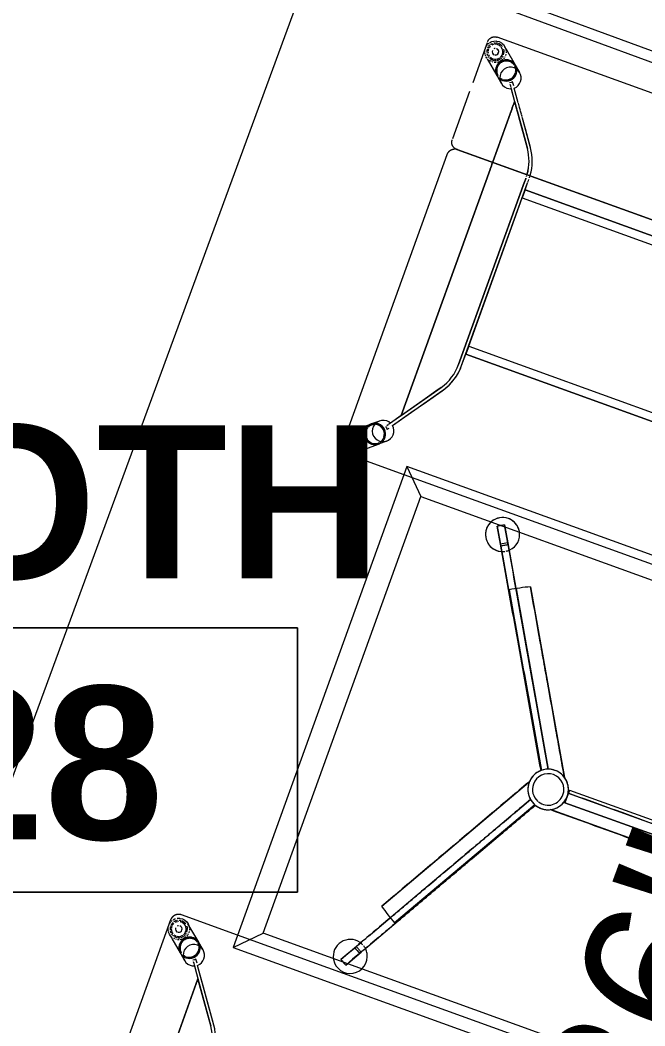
# Model space of a CAD drawing. Header units: inches. Extents: x -2349 to 1043, y -456 to 2193.
# Drawn here: x -86.7 to -50, y 329.6 to 388.6 of the extents above; entities that cross this region are included whole.
import ezdxf

# ---------------------------------------------------------------- set-up
doc = ezdxf.new("R2010")
doc.units = ezdxf.units.IN
doc.header["$MEASUREMENT"] = 0
for name, color, linetype, lineweight in [('A-ANNO-NOTE', 131, 'Continuous', 30), ('A-AREA-IDEN', 2, 'Continuous', 9), ('A-DETL', 90, 'Continuous', 9), ('A-WALL', 113, 'Continuous', 13), ('A-WALL-PATT', 111, 'Continuous', 13), ('I-FURN', 30, 'Continuous', 9), ('I-WALL', 2, 'Continuous', 13)]:
    doc.layers.add(name, color=color, linetype=linetype, lineweight=lineweight)
doc.styles.add('Swis721 Lt BT', font='swissl.ttf', dxfattribs={"height": 9})
doc.styles.add('Swis721 Lt BT_B', font='', dxfattribs={"height": 9})
doc.styles.get('Swis721 Lt BT_B').set_extended_font_data('Swis721 Lt BT', bold=True)
pattern_1 = [(0, (0, 0), (30.72, 7.68), [1.267, -21.773, 1.267, -21.773, -122.88]), (0, (0, 0), (30.72, 7.68), [-46.08, 1.267, -44.813, 1.267, -21.773, -53.76]), (0, (0, 0), (30.72, 7.68), [-115.2, 1.267, -14.093, 1.267, -37.133]), (120, (11.52, 3.84), (-22.01108, 22.7643), [1.267, -21.773, 1.267, -21.773, -122.88]), (120, (11.52, 3.84), (-22.01108, 22.7643), [-46.08, 1.267, -44.813, 1.267, -21.773, -53.76]), (120, (11.52, 3.84), (-22.01108, 22.7643), [-115.2, 1.267, -14.093, 1.267, -37.133]), (240, (15.36, 19.2), (-8.70892, -30.4443), [1.267, -21.773, 1.267, -21.773, -122.88]), (240, (15.36, 19.2), (-8.70892, -30.4443), [-46.08, 1.267, -44.813, 1.267, -21.773, -53.76]), (240, (15.36, 19.2), (-8.70892, -30.4443), [-115.2, 1.267, -14.093, 1.267, -37.133])]

# ---------------------------------------------------------------- blocks, each defined once
blk = doc.blocks.new('HighTower_Tombolo_2SeatSofa - HT3620-7065020-7TH FLOOR POWER _ SIGNAL')
at = {"layer": 'I-FURN'}
for p, q in [((22, 13.752), (0.5, 13.752)), ((25.5, 13.752), (22, 13.752)), ((24.966, 13.394), (24.004, 12.58)), ((24.757, 13.059), (24.777, 13.124)), ((24.793, 13.163), (24.841, 13.252)), ((24.889, 13.318), (24.951, 13.382)), ((24.951, 13.382), (25.01, 13.429)), ((25.013, 13.431), (25.076, 13.47)), ((25.076, 13.47), (25.219, 13.526)), ((25.219, 13.526), (25.268, 13.537)), ((25.275, 13.538), (25.369, 13.546)), ((25.369, 13.546), (25.501, 13.535)), ((25.528, 13.529), (25.663, 13.479)), ((25.788, 13.395), (25.866, 13.313)), ((25.915, 13.241), (25.944, 13.185)), ((25.959, 13.149), (25.989, 13.046)), ((25.996, 13.003), (25.996, 12.851)), ((26, -4.748), (26, 13.252)), ((23.991, 12.568), (23.61, 12.246)), ((23.949, 12.53), (23.95, 12.531)), ((24.165, 12.382), (24.014, 12.398)), ((24.041, 12.536), (24.027, 12.525)), ((24.739, 12.915), (24.743, 12.984)), ((24.754, 12.771), (24.743, 12.832)), ((24.78, 12.685), (24.759, 12.749)), ((24.85, 12.552), (24.799, 12.641)), ((24.925, 12.465), (24.852, 12.551)), ((25.008, 12.396), (24.951, 12.44)), ((25.681, 12.362), (25.773, 12.441)), ((25.771, 12.439), (25.682, 12.376)), ((25.788, 12.453), (25.773, 12.441)), ((25.874, 12.547), (25.788, 12.453)), ((25.944, 12.668), (25.889, 12.568)), ((25.989, 12.808), (25.959, 12.703)), ((24.812, 11.626), (25.559, 12.259)), ((25.076, 12.356), (25.018, 12.39)), ((25.219, 12.304), (25.135, 12.33)), ((25.336, 12.289), (25.279, 12.294)), ((25.459, 12.296), (25.394, 12.289)), ((25.569, 12.267), (25.676, 12.358)), ((25.651, 12.359), (25.61, 12.339)), ((23.603, 11.286), (21.521, 8.313)), ((23.603, 11.286), (22.845, 10.203)), ((23.073, 10.203), (23.798, 11.238)), ((23.816, 11.591), (23.741, 11.484)), ((23.816, 11.591), (23.741, 11.484)), ((23.763, 11.188), (23.798, 11.238)), ((23.806, 11.249), (23.847, 11.308)), ((23.806, 11.25), (23.847, 11.308)), ((23.863, 11.331), (23.915, 11.406)), ((23.863, 11.331), (23.916, 11.406)), ((24.418, 11.292), (24.798, 11.615)), ((24.762, 11.658), (24.775, 11.67)), ((23.317, 10.552), (23.763, 11.188)), ((24.014, 11.14), (24.165, 11.161)), ((23.317, 10.552), (21.674, 8.205)), ((22.434, 9.29), (23.073, 10.203)), ((23.317, -4.81), (23.317, 10.552)), ((23.317, 10.552), (23.317, -4.81)), ((21.791, 8.372), (22.434, 9.29)), ((21.562, 8.372), (21.521, 8.313)), ((21.674, 8.205), (21.791, 8.372)), ((20.978, 6.592), (20.978, -4.81)), ((20.978, 6.592), (20.978, 5.879)), ((21.166, -4.81), (21.166, 6.592)), ((21.166, 6.592), (21.166, -4.81)), ((0.5, 5.879), (20.978, 5.879)), ((20.978, 5.879), (0.5, 5.879)), ((20.978, 5.379), (0.5, 5.379)), ((20.978, 5.379), (0.5, 5.379)), ((20.978, 5.879), (20.978, 5.379)), ((20.978, 5.879), (20.978, 5.379)), ((20.978, 5.379), (20.978, 5.879)), ((20.978, 5.379), (20.978, -3.875)), ((20.978, -3.875), (0.5, -3.875)), ((20.978, -3.875), (0.5, -3.875)), ((20.978, -3.875), (20.978, -4.375)), ((20.978, -4.375), (20.978, -3.875)), ((20.978, -3.875), (20.978, -4.375)), ((0.5, -4.375), (20.978, -4.375)), ((20.978, -4.375), (0.5, -4.375)), ((20.978, -4.375), (20.978, -4.81)), ((25.562, -5.248), (0.437, -5.248)), ((0.5, -5.248), (25.5, -5.248)), ((20.978, -4.831), (20.978, -4.923)), ((20.978, -4.831), (20.978, -4.923)), ((20.978, -4.942), (20.978, -5.029)), ((20.978, -4.942), (20.978, -5.029)), ((21.166, -4.923), (21.166, -4.83)), ((21.166, -4.83), (21.166, -4.923)), ((21.166, -5.029), (21.166, -4.942)), ((21.166, -4.942), (21.166, -5.029)), ((23.317, -4.923), (23.317, -4.82)), ((23.317, -4.82), (23.317, -4.923)), ((23.317, -5.029), (23.317, -4.933)), ((23.317, -4.933), (23.317, -5.029)), ((23.317, -5.119), (23.317, -5.037)), ((23.317, -5.037), (23.317, -5.119)), ((23.317, -5.189), (23.317, -5.126)), ((23.317, -5.126), (23.317, -5.189)), ((23.317, -8.275), (23.317, -5.274)), ((23.317, -5.274), (23.317, -8.275)), ((26, -5.68), (26, -5.685)), ((26, -8.7), (26, -5.756)), ((21.521, -6.808), (22.548, -8.275)), ((21.521, -6.808), (21.535, -6.828)), ((21.764, -6.828), (21.674, -6.7)), ((21.674, -6.7), (22.777, -8.275)), ((22.554, -8.284), (22.601, -8.35)), ((22.554, -8.284), (22.601, -8.351)), ((22.61, -8.364), (22.684, -8.47)), ((22.611, -8.365), (22.685, -8.47)), ((22.697, -8.488), (22.795, -8.628)), ((22.697, -8.488), (22.795, -8.628)), ((22.782, -8.283), (22.829, -8.35)), ((22.83, -8.351), (22.783, -8.284)), ((22.81, -8.649), (22.927, -8.816)), ((22.817, -8.659), (22.927, -8.816)), ((22.839, -8.363), (22.913, -8.47)), ((22.914, -8.47), (22.839, -8.364)), ((22.925, -8.486), (23.024, -8.628)), ((23.024, -8.628), (22.925, -8.487)), ((22.942, -8.838), (23.074, -9.026)), ((22.942, -8.838), (23.074, -9.026)), ((23.037, -8.647), (23.156, -8.816)), ((23.156, -8.816), (23.046, -8.659)), ((23.17, -8.836), (23.303, -9.026)), ((23.303, -9.026), (23.17, -8.836)), ((23.317, -8.35), (23.317, -8.281)), ((23.317, -8.281), (23.317, -8.35)), ((23.317, -8.47), (23.317, -8.361)), ((23.317, -8.361), (23.317, -8.47)), ((23.317, -8.628), (23.317, -8.484)), ((23.317, -8.484), (23.317, -8.628)), ((23.317, -8.816), (23.317, -8.645)), ((23.317, -8.645), (23.317, -8.816)), ((23.317, -9.026), (23.317, -8.835)), ((23.317, -8.835), (23.317, -9.026)), ((23.089, -9.048), (23.603, -9.781)), ((23.089, -9.048), (23.603, -9.781)), ((23.763, -9.684), (23.317, -9.047)), ((23.798, -9.733), (23.317, -9.047)), ((26, -11.748), (26, -9.247)), ((23.684, -9.897), (23.711, -9.937)), ((23.684, -9.897), (23.816, -10.086)), ((23.713, -9.938), (23.816, -10.086)), ((23.798, -9.733), (23.763, -9.684)), ((23.847, -9.803), (23.806, -9.745)), ((23.847, -9.803), (23.806, -9.745)), ((23.915, -9.901), (23.863, -9.826)), ((23.916, -9.901), (23.863, -9.826)), ((24.798, -10.11), (24.418, -9.788)), ((24.775, -10.165), (24.762, -10.153)), ((25.676, -10.853), (24.812, -10.121)), ((23.61, -10.741), (23.991, -11.064)), ((24.004, -11.075), (24.798, -11.748)), ((24.027, -11.02), (24.041, -11.032)), ((24.759, -11.244), (24.78, -11.181)), ((24.799, -11.137), (24.85, -11.047)), ((24.852, -11.046), (24.925, -10.96)), ((24.951, -10.935), (25.008, -10.892)), ((25.018, -10.885), (25.076, -10.851)), ((25.135, -10.825), (25.219, -10.8)), ((25.279, -10.789), (25.336, -10.784)), ((25.394, -10.784), (25.52, -10.804)), ((25.773, -10.936), (25.712, -10.884)), ((25.714, -10.891), (25.771, -10.934)), ((25.773, -10.936), (25.788, -10.948)), ((25.812, -10.971), (25.874, -11.043)), ((25.891, -11.067), (25.944, -11.163)), ((25.959, -11.199), (25.989, -11.303)), ((24.743, -11.479), (24.739, -11.41)), ((24.743, -11.327), (24.754, -11.266)), ((24.777, -11.619), (24.757, -11.554)), ((24.841, -11.747), (24.793, -11.659)), ((24.803, -11.752), (24.951, -11.877)), ((24.951, -11.877), (24.866, -11.784)), ((25.88, -11.79), (25.788, -11.89)), ((25.944, -11.68), (25.907, -11.749)), ((25.989, -11.541), (25.959, -11.645)), ((25.996, -11.346), (25.996, -11.498)), ((0.437, -12.248), (25.562, -12.248)), ((25.567, -12.248), (25.562, -12.248)), ((25.671, -12.234), (25.654, -12.238)), ((25.688, -12.229), (25.671, -12.234)), ((25.705, -12.224), (25.688, -12.229)), ((25.799, -12.178), (25.784, -12.187)), ((25.891, -12.099), (25.88, -12.112))]:
    blk.add_line(p, q, dxfattribs=at)
at = {"layer": 'I-FURN', "flags": 128}
for points in [[(26, 13.252), (26, 13.272), (25.998, 13.292), (25.996, 13.312), (25.994, 13.332), (25.99, 13.352), (25.986, 13.371), (25.981, 13.391), (25.975, 13.41), (25.968, 13.429), (25.961, 13.447), (25.952, 13.465), (25.943, 13.483), (25.934, 13.501), (25.924, 13.518), (25.913, 13.535), (25.901, 13.551), (25.889, 13.567), (25.876, 13.582), (25.862, 13.597), (25.848, 13.611), (25.834, 13.625), (25.819, 13.638), (25.803, 13.65), (25.787, 13.662), (25.77, 13.673), (25.753, 13.684), (25.736, 13.693), (25.718, 13.702), (25.7, 13.711), (25.681, 13.718), (25.662, 13.725), (25.643, 13.731), (25.624, 13.737), (25.605, 13.741), (25.585, 13.745), (25.565, 13.748), (25.545, 13.75), (25.525, 13.752), (25.505, 13.752), (25.5, 13.752)], [(24.014, 12.398), (23.876, 12.381), (23.744, 12.334)], [(23.45, 12.043), (23.402, 11.912), (23.383, 11.775), (23.396, 11.637), (23.438, 11.505), (23.508, 11.386), (23.603, 11.286)], [(23.744, 12.334), (23.626, 12.259), (23.526, 12.161), (23.45, 12.043)], [(24.604, 12.001), (24.533, 12.134), (24.432, 12.246), (24.307, 12.331), (24.165, 12.382)], [(24.432, 11.305), (24.533, 11.42), (24.604, 11.555), (24.64, 11.703), (24.64, 11.855), (24.604, 12.001)], [(23.962, 11.472), (23.886, 11.529), (23.82, 11.597)], [(24.165, 11.161), (24.307, 11.217), (24.432, 11.305)], [(23.763, 11.188), (23.886, 11.151), (24.014, 11.14)], [(22.845, 10.203), (22.205, 9.29), (21.562, 8.372)], [(25.5, -5.248), (25.52, -5.247), (25.54, -5.246), (25.56, -5.244), (25.58, -5.241), (25.599, -5.238), (25.619, -5.233), (25.638, -5.228), (25.657, -5.222), (25.676, -5.216), (25.695, -5.208), (25.713, -5.2), (25.731, -5.191), (25.748, -5.182), (25.766, -5.171), (25.782, -5.16), (25.799, -5.149), (25.814, -5.136), (25.83, -5.124), (25.844, -5.11), (25.859, -5.096), (25.872, -5.081), (25.885, -5.066), (25.898, -5.051), (25.91, -5.034), (25.921, -5.018), (25.931, -5.001), (25.941, -4.983), (25.95, -4.965), (25.958, -4.947), (25.966, -4.929), (25.973, -4.91), (25.979, -4.891), (25.984, -4.872), (25.989, -4.852), (25.993, -4.833), (25.996, -4.813), (25.998, -4.793), (25.999, -4.773), (26, -4.753), (26, -4.748)], [(25.562, -5.248), (25.58, -5.248), (25.597, -5.249), (25.615, -5.251), (25.632, -5.253), (25.649, -5.256), (25.666, -5.26), (25.683, -5.265), (25.7, -5.27), (25.717, -5.276), (25.733, -5.282), (25.749, -5.289)], [(25.749, -5.289), (25.765, -5.297), (25.78, -5.305)], [(25.78, -5.305), (25.795, -5.314), (25.81, -5.324), (25.824, -5.334), (25.838, -5.345), (25.851, -5.356), (25.864, -5.368), (25.876, -5.38), (25.888, -5.393), (25.9, -5.406), (25.911, -5.42), (25.921, -5.434), (25.931, -5.449), (25.94, -5.464), (25.948, -5.479), (25.956, -5.494), (25.964, -5.51), (25.97, -5.527), (25.976, -5.543), (25.982, -5.56), (25.986, -5.577), (25.99, -5.594), (25.994, -5.611), (25.996, -5.628), (25.998, -5.645), (25.999, -5.663), (26, -5.68)], [(21.535, -6.828), (22.178, -7.746), (22.548, -8.275)], [(22.777, -8.275), (22.407, -7.746), (21.764, -6.828)], [(23.603, -9.781), (23.508, -9.881), (23.438, -10), (23.396, -10.132), (23.383, -10.27), (23.402, -10.407), (23.45, -10.538), (23.526, -10.656), (23.626, -10.754), (23.744, -10.829), (23.876, -10.876), (24.014, -10.893)], [(24.014, -9.635), (23.886, -9.647), (23.763, -9.684)], [(23.821, -10.093), (23.887, -10.025), (23.963, -9.968)], [(24.604, -10.05), (24.533, -9.915), (24.432, -9.8), (24.307, -9.712), (24.165, -9.656), (24.014, -9.635)], [(24.014, -10.893), (24.165, -10.877), (24.307, -10.826), (24.432, -10.742), (24.533, -10.63), (24.604, -10.496), (24.64, -10.35), (24.64, -10.198), (24.604, -10.05)], [(25.157, -12.002), (25.076, -11.965), (24.951, -11.877)], [(25.369, -12.042), (25.219, -12.021), (25.162, -12.003)], [(25.564, -12.014), (25.52, -12.026), (25.369, -12.042)], [(25.654, -12.238), (25.637, -12.241), (25.62, -12.244), (25.602, -12.246), (25.585, -12.247), (25.567, -12.248)], [(25.768, -11.906), (25.663, -11.974), (25.581, -12.008)], [(25.784, -12.187), (25.769, -12.196), (25.753, -12.204), (25.737, -12.211), (25.721, -12.218), (25.705, -12.224)], [(25.88, -12.112), (25.867, -12.124), (25.855, -12.136), (25.841, -12.147), (25.828, -12.158), (25.813, -12.168), (25.799, -12.178)], [(25.972, -11.964), (25.965, -11.98), (25.958, -11.996), (25.951, -12.012), (25.942, -12.027), (25.933, -12.042), (25.924, -12.057), (25.913, -12.071), (25.903, -12.085), (25.891, -12.099)], [(26, -11.81), (26, -11.828), (25.999, -11.845), (25.997, -11.862), (25.994, -11.88), (25.991, -11.897), (25.987, -11.914), (25.983, -11.931), (25.978, -11.948), (25.972, -11.964)]]:
    blk.add_lwpolyline(points, dxfattribs=at)
at = {"layer": 'I-FURN'}
for centre, radius, start, end in [((25.369, 12.914), 0.511, 141.74831, 180), ((25.369, 12.914), 0.511, 141.74831, 180), ((25.369, 12.914), 0.437, 101.20531, 177.13099), ((25.369, 12.914), 0.511, 128.74941, 135), ((25.369, 12.914), 0.511, 128.74941, 135), ((25.369, 12.914), 0.511, 90, 123.14141), ((25.369, 12.914), 0.511, 90, 123.14141), ((25.369, 12.914), 0.193, 150.94501, 180), ((25.369, 12.914), 0.193, 150.94501, 260.72016), ((25.369, 12.914), 0.193, 90, 136.84458), ((25.369, 12.914), 0.193, 90, 136.84458), ((25.369, 12.914), 0.437, 90, 99.83131), ((25.369, 12.914), 0.437, 80.16869, 90), ((25.369, 12.914), 0.511, 73.75538, 86.02904), ((25.369, 12.914), 0.511, 73.75538, 86.02904), ((25.369, 12.914), 0.193, 37.8855, 68.01056), ((25.369, 12.914), 0.193, 37.8855, 68.01056), ((25.369, 12.914), 0.437, 59.39062, 69.29848), ((25.369, 12.914), 0.511, 53.03136, 61.76719), ((25.369, 12.914), 0.511, 53.03136, 61.76719), ((25.369, 12.914), 0.437, 41.41998, 54.3222), ((25.369, 12.914), 0.437, 8.93245, 30), ((25.369, 12.914), 0.511, 34.981, 42.13158), ((25.369, 12.914), 0.511, 34.981, 42.13158), ((25.369, 12.914), 0.511, 16.07274, 29.745), ((25.369, 12.914), 0.511, 16.07274, 29.745), ((25.369, 12.914), 0.511, 2.66409, 14.29788), ((25.369, 12.914), 0.511, 2.66409, 14.29788), ((25.369, 12.914), 0.511, 188.09904, 198.11108), ((25.369, 12.914), 0.511, 188.09904, 198.11108), ((25.369, 12.914), 0.511, 201.55851, 212.18028), ((25.369, 12.914), 0.511, 201.55851, 212.18028), ((25.369, 12.914), 0.437, 181.07569, 210), ((25.369, 12.914), 0.511, 214.52349, 225), ((25.369, 12.914), 0.511, 214.52349, 225), ((25.369, 12.914), 0.437, 215.70866, 241.55676), ((25.369, 12.914), 0.511, 226.66199, 238.58098), ((25.369, 12.914), 0.511, 226.66199, 238.58098), ((25.369, 12.914), 0.511, 242.31177, 253.43719), ((25.369, 12.914), 0.511, 242.31177, 253.43719), ((25.369, 12.914), 0.193, 180, 260.72016), ((25.369, 12.914), 0.437, 247.41927, 258.84012), ((25.369, 12.914), 0.511, 258.21616, 268.3128), ((25.369, 12.914), 0.511, 258.21616, 268.3128), ((25.369, 12.914), 0.193, 270, 359.50398), ((25.369, 12.914), 0.193, 270, 359.50398), ((25.369, 12.914), 0.437, 270, 290.70152), ((25.369, 12.914), 0.511, 270, 282.28275), ((25.369, 12.914), 0.511, 270, 282.28275), ((25.369, 12.914), 0.511, 286.24462, 293.661), ((25.369, 12.914), 0.511, 286.24462, 293.661), ((25.369, 12.914), 0.511, 294.62624, 308.12106), ((25.369, 12.914), 0.511, 294.62624, 308.12106), ((25.369, 12.914), 0.437, 301.27657, 318.58002), ((25.369, 12.914), 0.511, 308.64726, 329.25943), ((25.369, 12.914), 0.511, 308.64726, 315), ((25.369, 12.914), 0.437, 319.1346, 340.55374), ((25.369, 12.914), 0.511, 315, 329.25943), ((25.369, 12.914), 0.437, 345.70197, 4.54876), ((25.369, 12.914), 0.511, 332.24649, 356.3679), ((25.369, 12.914), 0.511, 332.24649, 356.3679), ((23.978, 6.592), 3, 145, 180), ((23.978, 6.592), 3, 145, 168.33333), ((23.978, 6.592), 2.812, 145, 180), ((23.978, 6.592), 2.812, 145, 180), ((23.978, 6.592), 3, 168.33333, 180), ((23.978, -5.087), 3, 180.86596, 181.96144), ((23.978, -5.087), 3, 180.86596, 181.96144), ((23.978, -5.087), 3, 183.70553, 215), ((23.978, -5.087), 3, 183.70553, 215), ((23.978, -5.087), 2.813, 180.913, 182.09221), ((23.978, -5.087), 2.812, 180.913, 182.09221), ((23.978, -5.087), 2.813, 183.94306, 215), ((23.978, -5.087), 2.812, 183.94306, 215), ((25.369, -11.409), 0.511, 147.81972, 158.44149), ((25.369, -11.409), 0.511, 147.81972, 158.44149), ((25.369, -11.409), 0.437, 150, 238.42846), ((25.369, -11.409), 0.511, 135, 145.47651), ((25.369, -11.409), 0.511, 135, 145.47651), ((25.369, -11.409), 0.437, 118.44324, 144.29134), ((25.369, -11.409), 0.511, 121.41902, 133.33801), ((25.369, -11.409), 0.511, 121.41902, 133.33801), ((25.369, -11.409), 0.511, 106.56281, 117.68823), ((25.369, -11.409), 0.511, 106.56281, 117.68823), ((25.369, -11.409), 0.437, 94.49065, 112.58073), ((25.369, -11.409), 0.511, 91.6872, 101.78384), ((25.369, -11.409), 0.511, 91.6872, 101.78384), ((25.369, -11.409), 0.511, 66.339, 90), ((25.369, -11.409), 0.511, 66.339, 90), ((25.369, -11.409), 0.437, 64.62767, 90), ((25.369, -11.409), 0.193, 0, 90), ((25.369, -11.409), 0.193, 0, 90), ((25.369, -11.409), 0.511, 51.87894, 61.71592), ((25.369, -11.409), 0.511, 51.87894, 61.71592), ((25.369, -11.409), 0.437, 41.41998, 54.73684), ((25.369, -11.409), 0.511, 30.74057, 45), ((25.369, -11.409), 0.511, 30.74057, 45), ((25.369, -11.409), 0.437, 19.44626, 30), ((25.369, -11.409), 0.511, 3.6321, 24.10155), ((25.369, -11.409), 0.511, 3.6321, 24.10155), ((25.369, -11.409), 0.511, 180, 218.25169), ((25.369, -11.409), 0.511, 180, 218.25169), ((25.369, -11.409), 0.511, 161.88892, 171.90096), ((25.369, -11.409), 0.511, 161.88892, 171.90096), ((25.369, -11.409), 0.437, 243.50481, 270), ((25.369, -11.409), 0.193, 99.27984, 180), ((25.369, -11.409), 0.193, 99.27984, 270), ((25.369, -11.409), 0.193, 180, 270), ((25.369, -11.409), 0.193, 291.65964, 322.1145), ((25.369, -11.409), 0.193, 291.65964, 322.1145), ((25.369, -11.409), 0.437, 285.70469, 296.97218), ((25.369, -11.409), 0.437, 305.6778, 318.58002), ((25.369, -11.409), 0.511, 309.32259, 315), ((25.369, -11.409), 0.511, 309.32259, 315), ((25.369, -11.409), 0.437, 330, 351.06755), ((25.369, -11.409), 0.511, 317.86842, 325.019), ((25.369, -11.409), 0.511, 317.86842, 325.019), ((25.369, -11.409), 0.437, 355.45124, 14.29803), ((25.369, -11.409), 0.511, 331.27747, 343.92726), ((25.369, -11.409), 0.511, 331.27747, 343.92726), ((25.369, -11.409), 0.511, 345.70212, 357.33591), ((25.369, -11.409), 0.511, 345.70212, 357.33591), ((25.369, -11.409), 0.511, 235.12186, 256.96739), ((25.369, -11.409), 0.511, 235.12186, 256.96739), ((25.369, -11.409), 0.511, 257.39187, 270), ((25.369, -11.409), 0.511, 257.39187, 270), ((25.369, -11.409), 0.437, 270, 282.50129), ((25.369, -11.409), 0.511, 273.97096, 282.90374), ((25.369, -11.409), 0.511, 273.97096, 282.90374), ((25.369, -11.409), 0.511, 283.03261, 288.68964), ((25.369, -11.409), 0.511, 283.03261, 288.68964), ((25.369, -11.409), 0.511, 294.02503, 300.27392), ((25.369, -11.409), 0.511, 294.02503, 300.27392)]:
    blk.add_arc(centre, radius, start, end, dxfattribs=at)
for centre, major_axis, start_param, end_param in [((24.394, 12.092), (-0.367, 0.433), 0.166521, 0.415666), ((24.408, 12.103), (-0.367, 0.433), 0.171486, 0.452287), ((24.394, 12.092), (-0.404, 0.477), 5.588023, 6.373421), ((24.408, 12.103), (-0.404, 0.477), 0.090235, 0.105358), ((24.408, 12.103), (-0.404, 0.477), 5.588023, 6.373421), ((24.394, 12.092), (-0.367, 0.433), 0, 0.090235), ((24.408, 12.103), (-0.367, 0.433), 0, 0.090235), ((24.394, 12.092), (-0.367, 0.433), 5.588023, 6.203581), ((24.408, 12.103), (-0.367, 0.433), 5.588023, 6.204278), ((24.394, 12.092), (-0.404, 0.477), 3.141593, 5.588023), ((24.408, 12.103), (-0.404, 0.477), 5.514361, 5.588023), ((24.408, 12.103), (-0.367, 0.433), 5.479416, 5.588023), ((24.408, 12.103), (-0.404, 0.477), 4.017226, 5.514361), ((24.394, 12.092), (-0.367, 0.433), 5.273098, 5.460273), ((24.408, 12.103), (-0.367, 0.433), 5.264608, 5.460592), ((24.394, 12.092), (-0.367, 0.433), 5.050468, 5.237151), ((24.408, 12.103), (-0.367, 0.433), 5.043978, 5.23962), ((24.394, 12.092), (-0.367, 0.433), 4.822752, 5.011579), ((24.408, 12.103), (-0.367, 0.433), 4.819813, 5.016945), ((24.394, 12.092), (-0.367, 0.433), 4.406863, 4.786184), ((24.408, 12.103), (-0.367, 0.433), 4.398106, 4.794783), ((24.408, 12.103), (-0.404, 0.477), 0.691956, 2.44643), ((24.394, 12.092), (-0.404, 0.477), 0.656157, 0.875634), ((24.394, 12.092), (-0.404, 0.477), 0.909427, 2.44643), ((24.394, 12.092), (-0.404, 0.477), 0.382364, 0.623225), ((24.408, 12.103), (-0.404, 0.477), 0.41795, 0.656688), ((24.394, 12.092), (-0.367, 0.433), 0.738413, 1.601178), ((24.394, 12.092), (-0.367, 0.433), 0.435652, 0.686089), ((24.408, 12.103), (-0.367, 0.433), 0.898356, 1.657835), ((24.408, 12.103), (-0.367, 0.433), 0.474812, 0.722913), ((24.408, 12.103), (-0.404, 0.477), 3.231828, 4.017226), ((24.394, 12.092), (-0.367, 0.433), 3.405917, 3.559906), ((24.408, 12.103), (-0.367, 0.433), 3.411834, 3.575747), ((24.394, 12.092), (-0.367, 0.433), 4.183702, 4.372562), ((24.394, 12.092), (-0.367, 0.433), 3.659607, 3.819948), ((24.408, 12.103), (-0.367, 0.433), 4.177275, 4.375076), ((24.408, 12.103), (-0.367, 0.433), 3.659511, 3.82876), ((24.394, 12.092), (-0.367, 0.433), 4.017226, 4.152128), ((24.408, 12.103), (-0.367, 0.433), 4.017226, 4.156076), ((24.408, 12.103), (-0.367, 0.433), 1.661032, 2.419186), ((24.394, 12.092), (-0.367, 0.433), 1.727795, 2.44643), ((24.394, 12.092), (-0.404, 0.477), 2.44643, 2.559139), ((24.408, 12.103), (-0.404, 0.477), 2.44643, 2.529093), ((24.408, 12.103), (-0.367, 0.433), 2.499957, 2.686776), ((24.394, 12.092), (-0.367, 0.433), 2.534061, 2.77677), ((24.408, 12.103), (-0.404, 0.477), 2.549159, 2.884635), ((24.394, 12.092), (-0.404, 0.477), 2.577771, 2.892891), ((24.408, 12.103), (-0.367, 0.433), 2.748885, 2.933813), ((24.394, 12.092), (-0.367, 0.433), 2.859182, 2.945464), ((24.394, 12.092), (-0.367, 0.433), 2.97807, 3.081471), ((24.408, 12.103), (-0.367, 0.433), 2.972225, 3.069886), ((24.394, 12.092), (-0.404, 0.477), 2.954906, 3.11446), ((24.408, 12.103), (-0.404, 0.477), 2.949802, 3.116195), ((24.394, 12.092), (-0.367, 0.433), 3.141593, 3.349499), ((24.408, 12.103), (-0.367, 0.433), 3.141593, 3.231828), ((24.408, 12.103), (-0.367, 0.433), 3.231828, 3.364435), ((24.408, 12.103), (-0.404, 0.477), 3.141593, 3.231828), ((24.394, -10.587), (0.404, 0.477), 0.695163, 2.232166), ((24.408, -10.598), (0.404, 0.477), 0.695163, 1.480561), ((24.408, -10.598), (0.367, 0.433), 0.722406, 1.480561), ((24.394, -10.587), (0.367, 0.433), 0.695163, 1.413798), ((24.394, -10.587), (0.404, 0.477), 0.580889, 0.695163), ((24.408, -10.598), (0.367, 0.433), 0.479914, 0.640928), ((24.394, -10.587), (0.367, 0.433), 0.369366, 0.608675), ((24.408, -10.598), (0.404, 0.477), 0.257938, 0.593775), ((24.394, -10.587), (0.404, 0.477), 0.247701, 0.562085), ((24.408, -10.598), (0.404, 0.477), 1.480561, 2.449637), ((24.394, -10.587), (0.404, 0.477), 2.265959, 2.485436), ((24.394, -10.587), (0.367, 0.433), 1.540414, 2.403179), ((24.408, -10.598), (0.367, 0.433), 2.265959, 2.363785), ((24.408, -10.598), (0.367, 0.433), 1.483758, 2.243236), ((24.394, -10.587), (0.404, 0.477), 3.836755, 6.283185), ((24.408, -10.598), (0.404, 0.477), 3.836755, 6.283185), ((24.394, -10.587), (0.404, 0.477), 0.030699, 0.186631), ((24.408, -10.598), (0.404, 0.477), 0.021803, 0.191846), ((24.394, -10.587), (0.367, 0.433), 6.075279, 6.283185), ((24.408, -10.598), (0.367, 0.433), 6.19295, 6.283185), ((24.408, -10.598), (0.367, 0.433), 6.060343, 6.19295), ((24.394, -10.587), (0.367, 0.433), 5.407552, 6.018861), ((24.408, -10.598), (0.367, 0.433), 5.268702, 6.012944), ((24.394, -10.587), (0.367, 0.433), 5.27265, 5.407552), ((24.394, -10.587), (0.404, 0.477), 2.518368, 2.759229), ((24.408, -10.598), (0.404, 0.477), 2.484905, 2.723643), ((24.394, -10.587), (0.367, 0.433), 2.455503, 2.70594), ((24.408, -10.598), (0.367, 0.433), 2.41868, 2.666781), ((24.394, -10.587), (0.404, 0.477), 2.815409, 2.911415), ((24.408, -10.598), (0.404, 0.477), 2.814615, 2.905839), ((24.394, -10.587), (0.367, 0.433), 2.725926, 2.975072), ((24.408, -10.598), (0.367, 0.433), 2.689306, 2.970107), ((24.394, -10.587), (0.404, 0.477), 2.964976, 3.051357), ((24.408, -10.598), (0.404, 0.477), 2.961034, 3.03881), ((24.394, -10.587), (0.404, 0.477), 3.051357, 3.836755), ((24.408, -10.598), (0.404, 0.477), 3.051357, 3.836755), ((24.394, -10.587), (0.367, 0.433), 3.051357, 3.141593), ((24.394, -10.587), (0.367, 0.433), 3.219238, 3.836755), ((24.408, -10.598), (0.367, 0.433), 3.222455, 3.836755), ((24.394, -10.587), (0.367, 0.433), 3.836755, 3.937426), ((24.408, -10.598), (0.367, 0.433), 3.836755, 3.945362), ((24.394, -10.587), (0.367, 0.433), 3.964505, 4.15168), ((24.408, -10.598), (0.367, 0.433), 3.964186, 4.16017), ((24.394, -10.587), (0.367, 0.433), 4.187627, 4.37431), ((24.408, -10.598), (0.367, 0.433), 4.185158, 4.3808), ((24.394, -10.587), (0.367, 0.433), 4.413199, 4.602026), ((24.408, -10.598), (0.367, 0.433), 4.407833, 4.604965), ((24.394, -10.587), (0.367, 0.433), 4.638594, 5.017915), ((24.408, -10.598), (0.367, 0.433), 4.629995, 5.026672), ((24.394, -10.587), (0.367, 0.433), 5.052216, 5.241076), ((24.408, -10.598), (0.367, 0.433), 5.049702, 5.247503)]:
    blk.add_ellipse(centre, major_axis=major_axis, ratio=0.984702, start_param=start_param, end_param=end_param, dxfattribs=at)
blk = doc.blocks.new('HighTower_Tombolo_2SeatSofa - HT3620-7058978-7TH FLOOR POWER _ SIGNAL')
at = {"layer": 'I-FURN'}
for p, q in [((23.317, -10.552), (23.317, 4.81)), ((23.317, 4.81), (23.317, -10.552)), ((26, -13.252), (26, 4.748)), ((21.674, -8.205), (23.317, -10.552)), ((21.791, -8.372), (21.674, -8.205)), ((21.521, -8.313), (23.603, -11.286)), ((21.521, -8.313), (21.562, -8.372)), ((22.845, -10.203), (23.603, -11.286)), ((23.798, -11.238), (23.073, -10.203)), ((23.763, -11.188), (23.317, -10.552)), ((23.798, -11.238), (23.763, -11.188)), ((24.165, -11.161), (24.014, -11.14)), ((23.684, -11.402), (23.711, -11.441)), ((23.684, -11.402), (23.816, -11.591)), ((23.713, -11.443), (23.816, -11.591)), ((23.847, -11.308), (23.806, -11.249)), ((23.847, -11.308), (23.806, -11.25)), ((23.915, -11.406), (23.863, -11.331)), ((23.916, -11.406), (23.863, -11.331)), ((24.798, -11.615), (24.418, -11.292)), ((24.775, -11.67), (24.762, -11.658)), ((25.559, -12.259), (24.812, -11.626)), ((23.61, -12.246), (23.991, -12.568)), ((24.951, -12.44), (25.008, -12.396)), ((25.018, -12.39), (25.076, -12.356)), ((25.135, -12.33), (25.219, -12.304)), ((25.279, -12.294), (25.336, -12.289)), ((25.394, -12.289), (25.459, -12.296)), ((25.676, -12.358), (25.569, -12.267)), ((25.773, -12.441), (25.681, -12.362)), ((25.682, -12.376), (25.771, -12.439)), ((24.004, -12.58), (24.966, -13.394)), ((24.027, -12.525), (24.041, -12.536)), ((24.743, -12.984), (24.739, -12.915)), ((24.743, -12.832), (24.754, -12.771)), ((24.759, -12.749), (24.78, -12.685)), ((24.799, -12.641), (24.85, -12.552)), ((24.852, -12.551), (24.925, -12.465)), ((25.773, -12.441), (25.788, -12.453)), ((25.788, -12.453), (25.874, -12.547)), ((25.889, -12.568), (25.944, -12.668)), ((25.959, -12.703), (25.989, -12.808)), ((25.996, -12.851), (25.996, -13.003)), ((24.777, -13.124), (24.757, -13.059)), ((24.841, -13.252), (24.793, -13.163)), ((24.951, -13.382), (24.889, -13.318)), ((25.01, -13.429), (24.951, -13.382)), ((25.369, -13.546), (25.275, -13.538)), ((25.5, -13.535), (25.369, -13.546)), ((25.663, -13.479), (25.528, -13.529)), ((25.786, -13.396), (25.748, -13.426)), ((25.866, -13.313), (25.788, -13.395)), ((25.944, -13.185), (25.907, -13.254)), ((25.989, -13.046), (25.959, -13.149)), ((0.5, -13.752), (22, -13.752)), ((22, -13.752), (25.5, -13.752))]:
    blk.add_line(p, q, dxfattribs=at)
at = {"layer": 'I-FURN', "flags": 128}
for points in [[(21.562, -8.372), (22.205, -9.29), (22.845, -10.203)], [(23.073, -10.203), (22.434, -9.29), (21.791, -8.372)], [(24.014, -11.14), (23.886, -11.151), (23.763, -11.188)], [(24.014, -12.398), (24.165, -12.382), (24.307, -12.331), (24.432, -12.246), (24.533, -12.134), (24.604, -12.001), (24.64, -11.855), (24.64, -11.703), (24.604, -11.555), (24.533, -11.42), (24.432, -11.305), (24.307, -11.217), (24.165, -11.161)], [(23.603, -11.286), (23.508, -11.386), (23.438, -11.505), (23.396, -11.637), (23.383, -11.775), (23.402, -11.912), (23.45, -12.043), (23.526, -12.161), (23.61, -12.246)], [(23.82, -11.597), (23.886, -11.529), (23.962, -11.472)], [(23.61, -12.246), (23.626, -12.259), (23.744, -12.334), (23.876, -12.381), (24.014, -12.398)], [(25.268, -13.537), (25.219, -13.526), (25.076, -13.47), (25.013, -13.431)], [(25.5, -13.752), (25.52, -13.752), (25.54, -13.751), (25.56, -13.749), (25.58, -13.746), (25.599, -13.742), (25.619, -13.738), (25.638, -13.733), (25.657, -13.727), (25.676, -13.72), (25.695, -13.713), (25.713, -13.705), (25.731, -13.696), (25.748, -13.686), (25.766, -13.676), (25.782, -13.665), (25.799, -13.653), (25.814, -13.641), (25.83, -13.628), (25.844, -13.615), (25.859, -13.601), (25.872, -13.586), (25.885, -13.571), (25.898, -13.555), (25.91, -13.539), (25.921, -13.523), (25.931, -13.506), (25.941, -13.488), (25.95, -13.47), (25.958, -13.452), (25.966, -13.434), (25.973, -13.415), (25.979, -13.396), (25.984, -13.376), (25.989, -13.357), (25.993, -13.337), (25.996, -13.318), (25.998, -13.298), (25.999, -13.278), (26, -13.258), (26, -13.252)]]:
    blk.add_lwpolyline(points, dxfattribs=at)
at = {"layer": 'I-FURN'}
for centre, radius, start, end in [((23.978, -6.592), 3, 180, 215), ((23.978, -6.592), 3, 180, 215), ((23.978, -6.592), 2.813, 180, 215), ((23.978, -6.592), 2.813, 180, 215), ((25.369, -12.914), 0.511, 180, 218.25169), ((25.369, -12.914), 0.511, 180, 218.25169), ((25.369, -12.914), 0.511, 161.88892, 171.90096), ((25.369, -12.914), 0.511, 161.88892, 171.90096), ((25.369, -12.914), 0.511, 147.81972, 158.44149), ((25.369, -12.914), 0.511, 147.81972, 158.44149), ((25.369, -12.914), 0.437, 150, 258.79469), ((25.369, -12.914), 0.511, 135, 145.47651), ((25.369, -12.914), 0.511, 135, 145.47651), ((25.369, -12.914), 0.437, 118.44324, 144.29134), ((25.369, -12.914), 0.511, 121.41902, 133.33801), ((25.369, -12.914), 0.511, 121.41902, 133.33801), ((25.369, -12.914), 0.511, 106.56281, 117.68823), ((25.369, -12.914), 0.511, 106.56281, 117.68823), ((25.369, -12.914), 0.193, 99.27984, 270), ((25.369, -12.914), 0.193, 99.27984, 270), ((25.369, -12.914), 0.437, 94.49065, 112.58073), ((25.369, -12.914), 0.511, 91.6872, 101.78384), ((25.369, -12.914), 0.511, 91.6872, 101.78384), ((25.369, -12.914), 0.511, 77.71725, 90), ((25.369, -12.914), 0.511, 77.71725, 90), ((25.369, -12.914), 0.437, 69.29848, 90), ((25.369, -12.914), 0.193, 0.49602, 90), ((25.369, -12.914), 0.193, 0.49602, 90), ((25.369, -12.914), 0.511, 66.339, 73.75538), ((25.369, -12.914), 0.511, 66.339, 73.75538), ((25.369, -12.914), 0.511, 51.87894, 65.37376), ((25.369, -12.914), 0.511, 51.87894, 65.37376), ((25.369, -12.914), 0.437, 41.41998, 58.72343), ((25.369, -12.914), 0.437, 19.44626, 40.8654), ((25.369, -12.914), 0.511, 30.74057, 45), ((25.369, -12.914), 0.511, 30.74057, 45), ((25.369, -12.914), 0.437, 330, 351.06755), ((25.369, -12.914), 0.437, 355.45124, 14.29803), ((25.369, -12.914), 0.511, 3.6321, 27.75351), ((25.369, -12.914), 0.511, 3.6321, 27.75351), ((25.369, -12.914), 0.511, 345.70212, 357.33591), ((25.369, -12.914), 0.511, 345.70212, 357.33591), ((25.369, -12.914), 0.511, 236.85859, 270), ((25.369, -12.914), 0.511, 236.85859, 270), ((25.369, -12.914), 0.437, 260.16869, 270), ((25.369, -12.914), 0.437, 270, 279.83131), ((25.369, -12.914), 0.511, 273.97096, 286.24462), ((25.369, -12.914), 0.511, 273.97096, 286.24462), ((25.369, -12.914), 0.193, 291.65964, 322.1145), ((25.369, -12.914), 0.193, 291.65964, 322.1145), ((25.369, -12.914), 0.437, 290.70152, 300.60938), ((25.369, -12.914), 0.511, 298.23281, 306.96864), ((25.369, -12.914), 0.511, 298.23281, 306.96864), ((25.369, -12.914), 0.437, 305.6778, 318.58002), ((25.369, -12.914), 0.511, 309.38919, 315), ((25.369, -12.914), 0.511, 309.38919, 315), ((25.369, -12.914), 0.511, 317.86842, 325.019), ((25.369, -12.914), 0.511, 317.86842, 325.019), ((25.369, -12.914), 0.511, 330.255, 343.92726), ((25.369, -12.914), 0.511, 330.255, 343.92726)]:
    blk.add_arc(centre, radius, start, end, dxfattribs=at)
for centre, major_axis, start_param, end_param in [((24.408, -12.103), (0.404, 0.477), 0.695163, 2.449637), ((24.394, -12.092), (0.404, 0.477), 0.695163, 2.232166), ((24.394, -12.092), (0.367, 0.433), 1.540414, 2.403179), ((24.408, -12.103), (0.367, 0.433), 1.483758, 2.243236), ((24.408, -12.103), (0.367, 0.433), 0.722406, 1.480561), ((24.394, -12.092), (0.367, 0.433), 0.695163, 1.413798), ((24.394, -12.092), (0.404, 0.477), 3.836755, 6.283185), ((24.408, -12.103), (0.404, 0.477), 3.836755, 6.283185), ((24.394, -12.092), (0.404, 0.477), 0.582454, 0.695163), ((24.408, -12.103), (0.367, 0.433), 0.454816, 0.641636), ((24.394, -12.092), (0.367, 0.433), 0.364823, 0.607531), ((24.408, -12.103), (0.404, 0.477), 0.256958, 0.592434), ((24.394, -12.092), (0.404, 0.477), 0.248702, 0.563822), ((24.394, -12.092), (0.404, 0.477), 0.027133, 0.186687), ((24.408, -12.103), (0.404, 0.477), 0.025397, 0.191791), ((24.394, -12.092), (0.367, 0.433), 6.075279, 6.283185), ((24.408, -12.103), (0.367, 0.433), 6.19295, 6.283185), ((24.408, -12.103), (0.367, 0.433), 6.060343, 6.19295), ((24.394, -12.092), (0.367, 0.433), 5.27265, 6.018861), ((24.408, -12.103), (0.367, 0.433), 5.268702, 6.012944), ((24.394, -12.092), (0.404, 0.477), 2.265959, 2.485436), ((24.394, -12.092), (0.404, 0.477), 2.518368, 2.759229), ((24.408, -12.103), (0.404, 0.477), 2.484905, 2.723643), ((24.394, -12.092), (0.367, 0.433), 2.455503, 2.70594), ((24.408, -12.103), (0.367, 0.433), 2.265959, 2.363785), ((24.408, -12.103), (0.367, 0.433), 2.41868, 2.666781), ((24.394, -12.092), (0.367, 0.433), 2.725926, 2.975072), ((24.408, -12.103), (0.367, 0.433), 2.689306, 2.970107), ((24.394, -12.092), (0.367, 0.433), 4.638594, 5.017915), ((24.408, -12.103), (0.367, 0.433), 4.629995, 5.026672), ((24.394, -12.092), (0.367, 0.433), 5.052216, 5.241076), ((24.408, -12.103), (0.367, 0.433), 5.049702, 5.247503), ((24.394, -12.092), (0.404, 0.477), 2.815409, 2.911415), ((24.408, -12.103), (0.404, 0.477), 2.814615, 2.905839), ((24.394, -12.092), (0.404, 0.477), 2.964976, 3.051357), ((24.408, -12.103), (0.404, 0.477), 2.961034, 3.03881), ((24.394, -12.092), (0.404, 0.477), 3.051357, 3.836755), ((24.408, -12.103), (0.404, 0.477), 3.051357, 3.836755), ((24.394, -12.092), (0.367, 0.433), 3.051357, 3.141593), ((24.408, -12.103), (0.367, 0.433), 3.051357, 3.141593), ((24.394, -12.092), (0.367, 0.433), 3.221197, 3.836755), ((24.408, -12.103), (0.367, 0.433), 3.2205, 3.836755), ((24.394, -12.092), (0.367, 0.433), 3.836755, 3.937426), ((24.408, -12.103), (0.367, 0.433), 3.836755, 3.945362), ((24.394, -12.092), (0.367, 0.433), 3.964505, 4.15168), ((24.408, -12.103), (0.367, 0.433), 3.964186, 4.16017), ((24.394, -12.092), (0.367, 0.433), 4.187627, 4.37431), ((24.408, -12.103), (0.367, 0.433), 4.185158, 4.3808), ((24.394, -12.092), (0.367, 0.433), 4.413199, 4.602026), ((24.408, -12.103), (0.367, 0.433), 4.407833, 4.604965)]:
    blk.add_ellipse(centre, major_axis=major_axis, ratio=0.984702, start_param=start_param, end_param=end_param, dxfattribs=at)
blk = doc.blocks.new('HighTower_Spinal_MultiPurpose_Rectangle_SM - HighTower_Spinal_MultiPurpose_Rectangle_SM-7307529-7TH FLOOR POWER _ SIGNAL')
at = {"layer": 'I-FURN'}
for p, q in [((-18.561, 18.723), (-18.561, -11.277)), ((-18.561, 18.723), (-18.561, -11.277)), ((-18.561, 18.723), (-17.187, 17.349)), ((29.439, 18.723), (-18.561, 18.723)), ((29.439, 18.723), (-18.561, 18.723)), ((-17.187, -9.903), (-17.187, 17.349)), ((-17.187, 17.349), (28.066, 17.349)), ((-12.368, 17.24), (-11.776, 16.215)), ((-11.397, 16.434), (-11.989, 17.459)), ((-9.331, 14.558), (-3.654, 4.714)), ((-5.061, 4.647), (-10.446, 13.969)), ((-5.061, 4.647), (-5.061, 4.647)), ((-3.654, 4.714), (-3.657, 4.716)), ((-11.178, -6.047), (-5.541, 3.723)), ((-5.541, 3.723), (-5.499, 3.795)), ((-5.52, 3.759), (-5.541, 3.723)), ((-5.499, 3.796), (-5.52, 3.759)), ((-5.499, 3.795), (-5.499, 3.796)), ((-3.136, 3.92), (7.63, 3.912)), ((-3.12, 3.92), (-3.12, 4.117)), ((-3.12, 4.117), (-3.12, 3.92)), ((-3.12, 4.117), (13.999, 4.117)), ((-3.12, 4.117), (13.999, 4.117)), ((-3.12, 3.723), (-3.12, 3.92)), ((-3.12, 3.92), (-3.12, 3.723)), ((-3.12, 3.328), (-3.12, 3.715)), ((-3.12, 3.715), (-3.12, 3.328)), ((3.256, 3.328), (-3.12, 3.328)), ((-3.12, 3.328), (3.256, 3.328)), ((-4.737, 2.61), (-10.137, -6.702)), ((-4.736, 2.611), (-4.737, 2.61)), ((-3.777, 2.656), (-3.781, 2.654)), ((7.584, 2.656), (-3.777, 2.656)), ((-11.776, -8.769), (-12.368, -9.794)), ((-12.368, -9.794), (-12.101, -9.333)), ((-12.101, -9.333), (-11.835, -8.872)), ((-11.989, -10.013), (-11.397, -8.988)), ((-18.561, -11.277), (-17.187, -9.903)), ((28.066, -9.903), (-17.187, -9.903)), ((-18.561, -11.277), (29.439, -11.277)), ((-18.561, -11.277), (29.439, -11.277))]:
    blk.add_line(p, q, dxfattribs=at)
at = {"layer": 'I-FURN', "flags": 128}
for points in [[(-11.835, 16.318), (-12.101, 16.779), (-12.368, 17.24)], [(-11.989, 17.459), (-11.723, 16.997), (-11.456, 16.536)], [(-11.456, -9.091), (-11.723, -9.552), (-11.989, -10.013)]]:
    blk.add_lwpolyline(points, dxfattribs=at)
at = {"layer": 'I-FURN'}
for centre, radius, start, end in [((-11.912, 16.888), 1, 30, 210), ((-11.912, 16.888), 1, 90, 210), ((-11.912, 16.888), 1, 30, 90), ((-4.311, 3.723), 15.736, 119.2051, 120.79809), ((-4.311, 3.723), 15.736, 120.00625, 120.79809), ((-4.311, 3.723), 15.736, 119.2051, 120.00159), ((-11.912, 16.888), 1, 315, 30), ((-11.912, 16.888), 1, 315, 30), ((-4.311, 3.723), 14.671, 119.14736, 120.856), ((-11.912, 16.888), 1, 210, 255), ((-11.912, 16.888), 1, 210, 285), ((-4.311, 3.723), 14.553, 120.0423, 120.86296), ((-11.912, 16.888), 1, 287.32264, 297.82221), ((-11.912, 16.888), 1, 287.32264, 297.82221), ((-4.311, 3.723), 14.553, 119.14042, 119.96682), ((-11.912, 16.888), 1, 302.17865, 312.67819), ((-11.912, 16.888), 1, 302.17865, 312.67819), ((-11.912, 16.888), 1, 255, 285), ((-4.311, 3.723), 11.942, 114.85924, 120.91296), ((-4.311, 3.723), 11.942, 117.8861, 120.91296), ((-4.311, 3.723), 11.942, 114.85924, 117.87787), ((-4.311, 3.723), 1.191, 37.12882, 143.35924), ((-4.311, 3.723), 1.191, 56.6538, 129.06889), ((-4.311, 3.723), 1.191, 109.429, 128.87062), ((-4.311, 3.723), 1.191, 73.19776, 107.32053), ((-4.311, 3.723), 1.191, 56.54746, 71.17733), ((-4.311, 3.723), 1.191, 144.87292, 180), ((-4.311, 3.723), 1.191, 129.05274, 176.52002), ((-4.311, 3.723), 1.191, 152.78461, 164.6243), ((-4.311, 3.723), 1.191, 159.26469, 164.65902), ((-4.311, 3.723), 1.191, 155.30166, 159.26469), ((-4.311, 3.723), 1.191, 140.92022, 152.76747), ((-4.311, 3.723), 1.191, 147.05971, 152.79279), ((-4.311, 3.723), 1.191, 142.95249, 147.05971), ((-4.311, 3.723), 0.925, 0, 180), ((-4.311, 3.723), 1.191, 129.05383, 140.91065), ((-4.311, 3.723), 1.191, 134.80324, 140.92641), ((-4.311, 3.723), 1.191, 130.60332, 134.80324), ((-4.311, 3.72), 1.191, 44.82541, 56.54195), ((-4.311, 3.72), 1.191, 44.96611, 56.55396), ((-4.311, 3.723), 1.191, 49.73574, 54.7145), ((-4.311, 3.723), 1.191, 44.73768, 49.73574), ((-4.311, 3.72), 1.191, 9.67581, 44.82541), ((-4.311, 3.72), 1.191, 33.2027, 44.83087), ((-4.311, 3.723), 1.191, 37.08908, 41.03588), ((-4.311, 3.723), 1.191, 0, 35.18178), ((-4.311, 3.72), 1.191, 21.43928, 33.11045), ((-4.311, 3.723), 1.191, 30.17959, 32.99578), ((-4.311, 3.723), 1.191, 24.44594, 30.17959), ((-4.311, 3.723), 1.191, 16.94927, 24.44594), ((-4.311, 3.72), 1.191, 9.67587, 21.39215), ((-4.311, 3.723), 1.191, 171.44361, 180), ((-4.311, 3.723), 1.191, 176.49466, 180), ((-4.311, 3.723), 1.191, 180, 226.0515), ((-4.311, 3.723), 1.191, 180, 246.36253), ((-4.311, 3.723), 1.191, 180, 204.69834), ((-4.311, 3.723), 1.191, 164.65142, 176.48112), ((-4.311, 3.723), 1.191, 167.65083, 171.44361), ((-4.311, 3.723), 0.925, 180, 248.91239), ((-4.311, 3.723), 0.925, 252, 360), ((-4.311, 3.723), 1.191, 288.568, 360), ((-4.311, 3.723), 1.191, 296.57496, 360), ((-4.311, 3.723), 1.191, 325.30509, 359.58475), ((-4.311, 3.723), 1.191, 13.67863, 16.94927), ((-4.311, 3.723), 1.191, 360, 11.79904), ((-4.311, 3.723), 1.191, 4.76722, 9.53433), ((-4.311, 3.723), 1.191, 0, 4.76722), ((-4.311, 3.723), 1.191, 359.58475, 360), ((-4.311, 3.723), 1.191, 204.69834, 215.55089), ((-4.311, 3.723), 1.191, 217.04751, 229.39668), ((-4.311, 3.723), 1.191, 293.06485, 322.94006), ((-4.311, 3.723), 1.191, 226.0515, 249.07724), ((-4.311, 3.723), 1.191, 229.39668, 248.73892), ((-4.311, 3.723), 1.191, 248.91239, 251.55343), ((-4.31, 3.722), 1.192, 249.01067, 296.54219), ((-4.31, 3.722), 1.192, 249.02181, 260.85006), ((-4.311, 3.723), 1.191, 252.61507, 287.57133), ((-4.311, 3.723), 1.191, 252.67947, 260.93095), ((-4.31, 3.722), 1.192, 260.89149, 272.67831), ((-4.311, 3.723), 1.191, 266.4723, 276.35279), ((-4.31, 3.722), 1.192, 272.77409, 284.50656), ((-4.311, 3.723), 1.191, 279.9128, 284.69209), ((-4.31, 3.722), 1.192, 284.65895, 296.33481), ((-4.311, 3.723), 11.942, 234.89846, 237.84077), ((-4.311, 3.723), 11.942, 234.89846, 240.80055), ((-4.311, 3.723), 11.942, 237.84951, 240.80055), ((-11.912, -9.442), 1, 75, 210), ((-11.912, -9.442), 1, 75, 210), ((-4.311, 3.723), 14.553, 239.13704, 239.96354), ((-11.912, -9.442), 1, 62.17779, 72.67736), ((-11.912, -9.442), 1, 62.17779, 72.67736), ((-11.912, -9.442), 1, 47.32181, 57.82135), ((-11.912, -9.442), 1, 47.32181, 57.82135), ((-11.912, -9.442), 1, 30, 45), ((-11.912, -9.442), 1, 30, 45), ((-11.912, -9.442), 1, 210, 30), ((-11.912, -9.442), 1, 210, 30), ((-4.311, 3.723), 14.671, 239.144, 240.85264), ((-4.311, 3.723), 14.553, 240.03902, 240.85958), ((-4.311, 3.723), 15.736, 239.20191, 239.99841), ((-4.311, 3.723), 15.736, 239.20191, 240.7949), ((-4.311, 3.723), 15.736, 240.00275, 240.7949)]:
    blk.add_arc(centre, radius, start, end, dxfattribs=at)
for points in [[(-11.456, 16.536), (-11.006, 15.757), (-10.556, 14.978), (-10.106, 14.198)], [(-5.085, 4.627), (-5.536, 5.406), (-6.436, 6.965), (-7.786, 9.303), (-9.135, 11.641), (-10.485, 13.98), (-11.385, 15.538), (-11.835, 16.318)], [(-10.106, 14.198), (-10.537, 14.943), (-10.967, 15.689), (-11.397, 16.434)], [(-10.09, 14.169), (-9.645, 13.4), (-9.201, 12.63), (-8.757, 11.86)], [(-8.757, 11.86), (-8.307, 11.081), (-7.407, 9.522), (-6.057, 7.184), (-5.157, 5.625), (-4.707, 4.846)], [(-4.707, 4.846), (-5.153, 5.618), (-5.599, 6.391), (-6.045, 7.163)], [(-6.424, 6.944), (-5.977, 6.172), (-5.531, 5.399), (-5.085, 4.627)], [(-5.541, 3.723), (-6.01, 2.91), (-6.479, 2.097), (-6.949, 1.282)], [(-0.445, 3.918), (-1.342, 3.919), (-2.239, 3.919), (-3.136, 3.92)], [(-4.707, 2.6), (-5.157, 1.821), (-6.057, 0.262), (-7.407, -2.077), (-8.757, -4.415), (-9.657, -5.973), (-10.106, -6.753)], [(-5.085, 2.819), (-5.531, 2.047), (-5.977, 1.274), (-6.424, 0.501)], [(-6.086, 0.283), (-5.636, 1.058), (-5.186, 1.834), (-4.737, 2.61)], [(-6.045, 0.283), (-5.599, 1.055), (-5.153, 1.828), (-4.707, 2.6)], [(-6.949, 1.282), (-7.419, 0.467), (-7.89, -0.349), (-8.36, -1.164)], [(-10.137, -6.702), (-9.686, -5.926), (-8.786, -4.374), (-7.436, -2.046), (-6.536, -0.493), (-6.086, 0.283)], [(-6.436, 0.481), (-6.878, -0.285), (-7.32, -1.051), (-7.762, -1.817)], [(-7.383, -2.035), (-6.941, -1.27), (-6.499, -0.504), (-6.057, 0.262)], [(-8.36, -1.164), (-8.595, -1.571), (-9.065, -2.385), (-9.534, -3.199), (-9.769, -3.606)], [(-9.769, -3.606), (-10.239, -4.42), (-10.708, -5.234), (-11.178, -6.047)], [(-11.835, -8.872), (-11.385, -8.092), (-10.935, -7.313), (-10.485, -6.534)], [(-10.485, -6.534), (-10.916, -7.279), (-11.346, -8.024), (-11.776, -8.769)], [(-10.106, -6.753), (-10.556, -7.532), (-11.006, -8.311), (-11.456, -9.091)]]:
    blk.add_open_spline(points, degree=3, dxfattribs=at)
for points, knots in [([(-11.776, 16.215), (-11.33, 15.443), (-10.438, 13.897), (-9.1, 11.58), (-7.766, 9.269), (-6.878, 7.731), (-6.436, 6.965)], [0, 0, 0, 0, 0.2, 0.4, 0.6, 0.7982038, 0.7982038, 0.7982038, 0.7982038]), ([(-6.057, 7.184), (-6.499, 7.95), (-7.387, 9.488), (-8.721, 11.799), (-9.623, 13.361), (-10.079, 14.151), (-10.09, 14.169)], [0.201796, 0.201796, 0.201796, 0.201796, 0.4, 0.6, 0.8, 0.8045617, 0.8045617, 0.8045617, 0.8045617]), ([(-3.656, 4.717), (-3.892, 5.127), (-4.365, 5.947), (-5.311, 7.587), (-6.258, 9.23), (-7.204, 10.87), (-8.149, 12.509), (-8.858, 13.739), (-9.331, 14.558)], [0, 0, 0, 0, 0.125, 0.25, 0.5, 0.625, 0.75, 1, 1, 1, 1]), ([(-10.446, 13.969), (-9.997, 13.192), (-9.099, 11.638), (-7.753, 9.308), (-6.407, 6.977), (-5.51, 5.424), (-5.061, 4.647)], [0, 0, 0, 0, 0.25, 0.5, 0.75, 0.9999867, 0.9999867, 0.9999867, 0.9999867]), ([(5.439, 3.914), (5.272, 3.914), (4.208, 3.915), (2.247, 3.916), (0.452, 3.917), (-0.445, 3.918)], [0.2034627, 0.2034627, 0.2034627, 0.2034627, 0.25, 0.5, 0.75, 0.75, 0.75, 0.75]), ([(-10.469, -6.505), (-10.024, -5.735), (-9.13, -4.186), (-7.786, -1.858), (-6.436, 0.481), (-5.536, 2.039), (-5.085, 2.819)], [0.202487, 0.202487, 0.202487, 0.202487, 0.4, 0.6, 0.8, 1, 1, 1, 1]), ([(-3.777, 2.656), (-3.306, 2.656), (-2.361, 2.656), (-0.468, 2.656), (1.421, 2.656), (2.831, 2.656), (3.295, 2.656)], [0.0004235, 0.0004235, 0.0004235, 0.0004235, 0.125, 0.25, 0.5, 0.6225168, 0.6225168, 0.6225168, 0.6225168]), ([(-11.397, -8.988), (-10.951, -8.216), (-10.059, -6.67), (-8.729, -4.367), (-7.845, -2.835), (-7.407, -2.076)], [0, 0, 0, 0, 0.2, 0.4, 0.59645, 0.59645, 0.59645, 0.59645]), ([(-7.786, -1.858), (-8.224, -2.617), (-9.108, -4.148), (-10.002, -5.697), (-10.458, -6.487), (-10.469, -6.505)], [0.4035501, 0.4035501, 0.4035501, 0.4035501, 0.6, 0.8, 0.8045705, 0.8045705, 0.8045705, 0.8045705])]:
    blk.add_open_spline(points, degree=3, knots=knots, dxfattribs=at)
blk = doc.blocks.new('Room Tag - Room Name and Number-3379422-7TH FLOOR POWER _ SIGNAL')
at = {"layer": 'A-AREA-IDEN'}
for p, q in [((-0.18806, -0.16357), (-0.18806, -0.00182)), ((-0.18806, -0.00182), (0.18694, -0.00182)), ((0.18694, -0.00182), (-0.18806, -0.00182)), ((-0.18806, -0.00182), (-0.18806, -0.16357)), ((0.18694, -0.00182), (0.18694, -0.16357)), ((0.18694, -0.16357), (0.18694, -0.00182)), ((0.18694, -0.16357), (-0.18806, -0.16357)), ((-0.18806, -0.16357), (0.18694, -0.16357))]:
    blk.add_line(p, q, dxfattribs=at)

msp = doc.modelspace()

# ---------------------------------------------------------------- hatches: boundary and pattern name
at = {"layer": 'A-WALL-PATT', "lineweight": 9}
h = msp.add_hatch(dxfattribs=at)
h.set_pattern_fill('FP_1', color=256, style=0, pattern_type=2)
h.set_pattern_definition(pattern_1)
h.paths.add_polyline_path([(104.421, 330.177), (105.256, 332.534), (-4.606, 372.922), (-5.469, 370.575), (103.835, 330.393)], flags=0)
h.paths.add_polyline_path([(-7.815, 371.438), (-6.953, 373.785), (-68.195, 396.299), (-69.057, 393.952), (-8.402, 371.654)], flags=0)
h = msp.add_hatch(dxfattribs=at)
h.set_pattern_fill('FP_1', color=256, style=0, pattern_type=2)
h.set_pattern_definition(pattern_1)
h.paths.add_polyline_path([(103.626, 329.804), (103.835, 330.393), (-4.882, 370.36), (-5.098, 369.773), (102.023, 330.393)], flags=0)
h.paths.add_polyline_path([(-8.618, 371.067), (-8.402, 371.654), (-69.057, 393.952), (-69.273, 393.366), (-8.977, 371.199)], flags=0)

# ---------------------------------------------------------------- linework, layer by layer
at = {"layer": 'A-DETL', "lineweight": 13}
msp.add_line((-97.215, 316.803), (-69.092, 393.301), dxfattribs=at)
at = {"layer": 'A-WALL'}
msp.add_line((-8.402, 371.654), (-69.057, 393.952), dxfattribs=at)
at = {"layer": 'I-WALL'}
msp.add_line((-69.273, 393.366), (-8.618, 371.067), dxfattribs=at)

# ---------------------------------------------------------------- block references
at = {"layer": 'A-AREA-IDEN', "xscale": 95.99999999999994, "yscale": 95.99999999999994, "zscale": 95.99999999999994}
msp.add_blockref('Room Tag - Room Name and Number-3379422-7TH FLOOR POWER _ SIGNAL', (-88.36, 353.12), dxfattribs=at)
at = {"layer": 'I-FURN'}
for name, p, rotation in [('HighTower_Tombolo_2SeatSofa - HT3620-7065020-7TH FLOOR POWER _ SIGNAL', (-38.808, 367.408), 160.1459571155232), ('HighTower_Spinal_MultiPurpose_Rectangle_SM - HighTower_Spinal_MultiPurpose_Rectangle_SM-7307529-7TH FLOOR POWER _ SIGNAL', (-52.907, 338.487), 340.1459571155232), ('HighTower_Tombolo_2SeatSofa - HT3620-7058978-7TH FLOOR POWER _ SIGNAL', (-57.913, 314.497), 160.145957115523)]:
    msp.add_blockref(name, p, dxfattribs=dict(at, rotation=rotation))

# ---------------------------------------------------------------- texts
at = {"layer": 'A-ANNO-NOTE', "lineweight": 9, "insert": (-56.937, 324.424), "char_height": 9, "width": 55.146, "attachment_point": 1, "rotation": 69.81528, "style": 'Swis721 Lt BT'}
msp.add_mtext('36" USB', dxfattribs=at)
at = {"layer": 'A-AREA-IDEN', "char_height": 9, "attachment_point": 1, "style": 'Swis721 Lt BT_B'}
for s, insert, width in [('BOOTH', (-110.856, 364.836), 54.237), ('728', (-99.256, 349.518), 25.452)]:
    msp.add_mtext(s, dxfattribs=dict(at, insert=insert, width=width))

doc.saveas('drawing.dxf')
